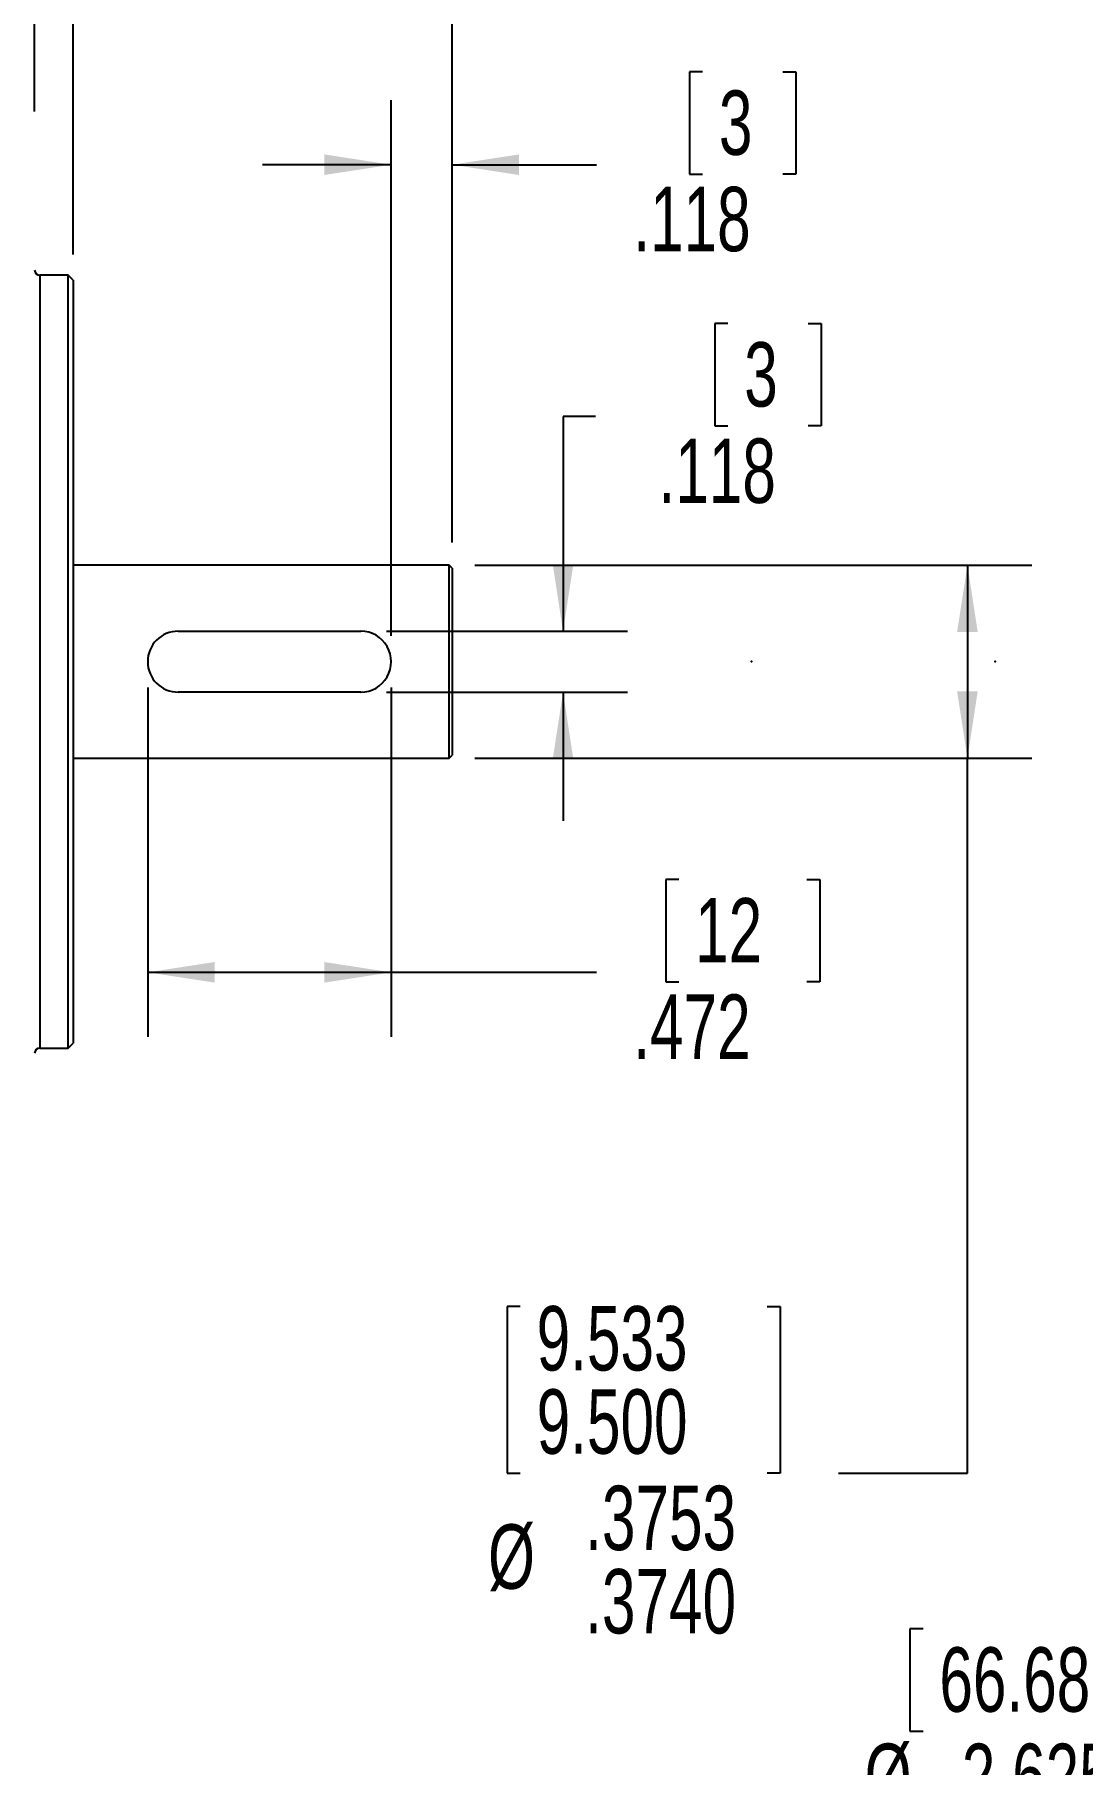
# Model space of a CAD drawing. Extents: x 0.3 to 16.8, y 0.3 to 10.8.
# Drawn here: x 10.246 to 12.279, y 4.969 to 8.326 of the extents above; entities that cross this region are included whole.
import ezdxf
from ezdxf.enums import TextEntityAlignment as Align

# ---------------------------------------------------------------- set-up
doc = ezdxf.new("R2010")
doc.units = 0
doc.header["$PDSIZE"] = -1
doc.layers.get('0').update_dxf_attribs({"linetype": 'CONTINUOUS'})
doc.layers.add('FORMAT', color=7, linetype='CONTINUOUS')
doc.dimstyles.new('SLDDIMSTYLE2', dxfattribs={"dimtxt": 0.125, "dimasz": 0.13, "dimexe": 0, "dimexo": 0.0625, "dimgap": 0.03125, "dimtad": 0, "dimtih": 1, "dimtoh": 1, "dimrnd": 1e-09, "dimzin": 12, "dimsah": 1, "dimcen": 0.09, "dimazin": 3, "dimtfac": 1, "dimtmove": 0, "dimatfit": 3})
doc.dimstyles.new('SLDDIMSTYLE3', dxfattribs={"dimtxt": 0.125, "dimasz": 0.13, "dimexe": 0, "dimexo": 0.0625, "dimgap": 0.03125, "dimtad": 0, "dimtih": 1, "dimtoh": 1, "dimrnd": 1e-09, "dimzin": 12, "dimsah": 1, "dimcen": 0.09, "dimazin": 3, "dimtfac": 1, "dimtofl": 0, "dimtmove": 0, "dimatfit": 3})
doc.dimstyles.new('SLDDIMSTYLE4', dxfattribs={"dimtxt": 0.125, "dimasz": 0.13, "dimexe": 0, "dimexo": 0.0625, "dimgap": 0.03125, "dimtad": 0, "dimtih": 1, "dimtoh": 1, "dimrnd": 1e-09, "dimzin": 12, "dimsah": 1, "dimcen": 0.09, "dimazin": 3, "dimtol": 1, "dimtp": 0.004, "dimtm": 0.004, "dimtfac": 1, "dimtmove": 0, "dimatfit": 3})
doc.dimstyles.new('SLDDIMSTYLE5', dxfattribs={"dimtxt": 0.125, "dimasz": 0.13, "dimexe": 0, "dimexo": 0.0625, "dimgap": 0.03125, "dimtad": 0, "dimtih": 1, "dimtoh": 1, "dimrnd": 1e-09, "dimzin": 4, "dimsah": 1, "dimcen": 0.09, "dimazin": 3, "dimlim": 1, "dimtp": 0.0003, "dimtm": 0.001, "dimtfac": 1, "dimtofl": 0, "dimtmove": 0, "dimatfit": 3})
doc.dimstyles.new('SLDDIMSTYLE6', dxfattribs={"dimtxt": 0.125, "dimasz": 0.13, "dimexe": 0, "dimexo": 0.0625, "dimgap": 0.03125, "dimtad": 0, "dimtih": 1, "dimtoh": 1, "dimrnd": 1e-09, "dimzin": 4, "dimsah": 1, "dimcen": 0.09, "dimazin": 3, "dimtol": 1, "dimtp": 0.03, "dimtm": 0.03, "dimtfac": 1, "dimtofl": 0, "dimtmove": 0, "dimatfit": 3})
doc.dimstyles.new('SLDDIMSTYLE7', dxfattribs={"dimtxt": 0.125, "dimasz": 0.13, "dimexe": 0, "dimexo": 0.0625, "dimgap": 0.03125, "dimtad": 0, "dimtih": 1, "dimtoh": 1, "dimrnd": 1e-09, "dimzin": 12, "dimsah": 1, "dimcen": 0, "dimazin": 3, "dimtfac": 1, "dimtofl": 0, "dimtmove": 0, "dimatfit": 3})

# ---------------------------------------------------------------- blocks, each defined once
blk = doc.blocks.new('_D_3')
at = {"layer": 'FORMAT'}
for p, q in [((11.5419, 8.2539), (11.5165, 8.2539)), ((11.5165, 8.2539), (11.5165, 8.0555)), ((11.6977, 8.2539), (11.7231, 8.2539)), ((11.7231, 8.2539), (11.7231, 8.0555)), ((10.9376, 7.1595), (10.9376, 8.1989)), ((11.0557, 7.341), (11.0557, 8.1989)), ((10.9376, 8.0739), (10.6876, 8.0739)), ((11.0557, 8.0739), (11.3358, 8.0739)), ((11.5165, 8.0555), (11.5419, 8.0555)), ((11.7231, 8.0555), (11.6977, 8.0555))]:
    blk.add_line(p, q, dxfattribs=at)
for points in [[(10.9376, 8.0739), (10.8076, 8.0939), (10.8076, 8.0539)], [(11.0557, 8.0739), (11.1857, 8.0539), (11.1857, 8.0939)]]:
    blk.add_solid(points, dxfattribs=at)
at = {"layer": 'FORMAT', "width": 0.7}
for s, p in [('3', (11.5736, 8.0555, 0.0039)), ('.118', (11.4074, 7.8685, 0.0039))]:
    blk.add_text(s, height=0.125, dxfattribs=at).set_placement(p, align=Align.BOTTOM_LEFT)
blk = doc.blocks.new('_D_4')
at = {"layer": 'FORMAT'}
for p, q in [((10.4652, 7.0595), (10.4652, 6.3816)), ((10.9376, 7.0595), (10.9376, 6.3816)), ((11.4957, 6.6866), (11.4703, 6.6866)), ((11.4703, 6.6866), (11.4703, 6.4882)), ((11.7439, 6.6866), (11.7693, 6.6866)), ((11.7693, 6.6866), (11.7693, 6.4882)), ((10.4652, 6.5066), (10.9376, 6.5066)), ((10.9376, 6.5066), (11.3358, 6.5066)), ((11.4703, 6.4882), (11.4957, 6.4882)), ((11.7693, 6.4882), (11.7439, 6.4882))]:
    blk.add_line(p, q, dxfattribs=at)
for points in [[(10.4652, 6.5066), (10.5952, 6.4866), (10.5952, 6.5266)], [(10.9376, 6.5066), (10.8076, 6.5266), (10.8076, 6.4866)]]:
    blk.add_solid(points, dxfattribs=at)
at = {"layer": 'FORMAT', "width": 0.7}
for s, p in [('12', (11.5274, 6.4882, 0.0039)), ('.472', (11.4074, 6.3011, 0.0039))]:
    blk.add_text(s, height=0.125, dxfattribs=at).set_placement(p, align=Align.BOTTOM_LEFT)
blk = doc.blocks.new('_D_7')
at = {"layer": 'FORMAT'}
for p, q in [((7.0154, 8.2574), (7.0154, 10.3914)), ((10.2456, 8.177), (10.2456, 10.3914)), ((9.4114, 10.3289), (9.3489, 10.2039)), ((9.4427, 10.2664), (9.4114, 10.3289)), ((7.0154, 10.2664), (8.1287, 10.2664)), ((9.3177, 10.2664), (8.8157, 10.2664)), ((9.3489, 10.2039), (9.3177, 10.2664)), ((10.2456, 10.2664), (9.4427, 10.2664))]:
    blk.add_line(p, q, dxfattribs=at)
for points in [[(7.0154, 10.2664), (7.1454, 10.2464), (7.1454, 10.2864)], [(10.2456, 10.2664), (10.1156, 10.2864), (10.1156, 10.2464)]]:
    blk.add_solid(points, dxfattribs=at)
at = {"layer": 'FORMAT', "width": 0.7}
for s, p in [('[L', (8.1541, 10.2683, 0.0039)), ('%%p', (8.2895, 10.2664, 0.0039)), ('2.54]', (8.4086, 10.2683, 0.0039)), ('L', (8.2126, 10.068, 0.0039)), ('%%p', (8.2895, 10.0661, 0.0039)), ('.100', (8.4086, 10.068, 0.0039))]:
    blk.add_text(s, height=0.125, dxfattribs=at).set_placement(p, align=Align.BOTTOM_LEFT)
blk = doc.blocks.new('_D_8')
at = {"layer": 'FORMAT'}
for p, q in [((9.0777, 9.5946), (9.0523, 9.5946)), ((9.0523, 9.5946), (9.0523, 9.3962)), ((9.4644, 9.5946), (9.4898, 9.5946)), ((9.4898, 9.5946), (9.4898, 9.3962)), ((10.2456, 8.177), (10.2456, 9.5396)), ((10.3204, 7.8996), (10.3204, 9.5396)), ((10.2456, 9.4146), (9.9952, 9.4146)), ((10.3204, 9.4146), (10.5704, 9.4146)), ((9.0523, 9.3962), (9.0777, 9.3962)), ((9.4898, 9.3962), (9.4644, 9.3962))]:
    blk.add_line(p, q, dxfattribs=at)
for points in [[(10.2456, 9.4146), (10.1156, 9.4346), (10.1156, 9.3946)], [(10.3204, 9.4146), (10.4504, 9.3946), (10.4504, 9.4346)]]:
    blk.add_solid(points, dxfattribs=at)
at = {"layer": 'FORMAT', "width": 0.7}
for s, p in [('1.90', (9.1094, 9.3962, 0.0039)), ('±0.10', (9.5089, 9.3962, 0.0039)), ('.075', (9.0587, 9.2092, 0.0039)), ('±.004', (9.4835, 9.2092, 0.0039))]:
    blk.add_text(s, height=0.125, dxfattribs=at).set_placement(p, align=Align.BOTTOM_LEFT)
blk = doc.blocks.new('_D_10')
at = {"layer": 'FORMAT'}
for p, q in [((11.0998, 7.297), (12.1808, 7.297)), ((12.0558, 7.297), (12.0558, 6.922)), ((11.0998, 6.922), (12.1808, 6.922)), ((12.0558, 5.5348), (12.0558, 6.922)), ((11.1881, 5.858), (11.1628, 5.858)), ((11.1628, 5.858), (11.1628, 5.5348)), ((11.6672, 5.858), (11.6926, 5.858)), ((11.6926, 5.858), (11.6926, 5.5348)), ((11.1628, 5.5348), (11.1881, 5.5348)), ((11.6926, 5.5348), (11.6672, 5.5348)), ((11.8058, 5.5348), (12.0558, 5.5348))]:
    blk.add_line(p, q, dxfattribs=at)
for points in [[(12.0558, 7.297), (12.0358, 7.167), (12.0758, 7.167)], [(12.0558, 6.922), (12.0758, 7.052), (12.0358, 7.052)]]:
    blk.add_solid(points, dxfattribs=at)
at = {"layer": 'FORMAT', "width": 0.7}
for s, p in [('9.533', (11.2199, 5.6964, 0.0039)), ('9.500', (11.2199, 5.5348, 0.0039)), ('.3753', (11.3141, 5.3478, 0.0039)), ('%%c', (11.1256, 5.2728, 0.0039)), ('.3740', (11.3141, 5.1861, 0.0039))]:
    blk.add_text(s, height=0.125, dxfattribs=at).set_placement(p, align=Align.BOTTOM_LEFT)
blk = doc.blocks.new('_D_11')
at = {"layer": 'FORMAT'}
for p, q in [((11.5909, 7.7655), (11.5655, 7.7655)), ((11.5655, 7.7655), (11.5655, 7.567)), ((11.7468, 7.7655), (11.7722, 7.7655)), ((11.7722, 7.7655), (11.7722, 7.567)), ((11.3342, 7.5854), (11.2711, 7.5854)), ((11.2711, 7.5854), (11.2711, 7.1685)), ((11.5655, 7.567), (11.5909, 7.567)), ((11.7722, 7.567), (11.7468, 7.567)), ((10.9286, 7.1685), (11.3961, 7.1685)), ((10.9286, 7.0504), (11.3961, 7.0504)), ((11.2711, 7.0504), (11.2711, 6.8004))]:
    blk.add_line(p, q, dxfattribs=at)
for points in [[(11.2711, 7.1685), (11.2911, 7.2985), (11.2511, 7.2985)], [(11.2711, 7.0504), (11.2511, 6.9204), (11.2911, 6.9204)]]:
    blk.add_solid(points, dxfattribs=at)
at = {"layer": 'FORMAT', "width": 0.7}
for s, p in [('3', (11.6227, 7.567, 0.0039)), ('.118', (11.4564, 7.38, 0.0039))]:
    blk.add_text(s, height=0.125, dxfattribs=at).set_placement(p, align=Align.BOTTOM_LEFT)
blk = doc.blocks.new('_D_12')
at = {"layer": 'FORMAT'}
for p, q in [((11.1729, 9.974), (11.1475, 9.974)), ((11.1475, 9.974), (11.1475, 9.7756)), ((11.652, 9.974), (11.6773, 9.974)), ((11.6773, 9.974), (11.6773, 9.7756)), ((10.2456, 8.177), (10.2456, 9.919)), ((11.0557, 7.341), (11.0557, 9.919)), ((10.2456, 9.794), (11.0557, 9.794)), ((11.0557, 9.794), (11.0569, 9.794)), ((11.1475, 9.7756), (11.1729, 9.7756)), ((11.6773, 9.7756), (11.652, 9.7756))]:
    blk.add_line(p, q, dxfattribs=at)
for points in [[(10.2456, 9.794), (10.3756, 9.774), (10.3756, 9.814)], [(11.0557, 9.794), (10.9257, 9.814), (10.9257, 9.774)]]:
    blk.add_solid(points, dxfattribs=at)
at = {"layer": 'FORMAT', "width": 0.7}
for s, p in [('20.58', (11.2046, 9.7756, 0.0039)), ('±0.76', (11.6964, 9.7756, 0.0039)), ('.810', (11.2462, 9.5885, 0.0039)), ('±.03', (11.671, 9.5885, 0.0039))]:
    blk.add_text(s, height=0.125, dxfattribs=at).set_placement(p, align=Align.BOTTOM_LEFT)
blk = doc.blocks.new('_D_13')
at = {"layer": 'FORMAT'}
for p, q in [((13.3054, 5.9606), (12.812, 5.0677)), ((11.9696, 5.2327), (11.9442, 5.2327)), ((11.9442, 5.2327), (11.9442, 5.0342)), ((12.4487, 5.2327), (12.4741, 5.2327)), ((12.4741, 5.2327), (12.4741, 5.0342)), ((12.812, 5.0677), (12.562, 5.0677)), ((11.9442, 5.0342), (11.9696, 5.0342)), ((12.4741, 5.0342), (12.4487, 5.0342))]:
    blk.add_line(p, q, dxfattribs=at)
blk.add_solid([(13.3054, 5.9606), (13.225, 5.8565), (13.26, 5.8372)], dxfattribs=at)
at = {"layer": 'FORMAT', "width": 0.7}
for s, p in [('66.68', (12.0014, 5.0342, 0.0039)), ('%%c', (11.8563, 4.8472, 0.0039)), ('2.625', (12.0449, 4.8472, 0.0039))]:
    blk.add_text(s, height=0.125, dxfattribs=at).set_placement(p, align=Align.BOTTOM_LEFT)

msp = doc.modelspace()

# ---------------------------------------------------------------- linework, layer by layer
at = {"color": 7, "linetype": 'CONTINUOUS'}
for p, q in [((10.3106, 7.8595), (10.2555, 7.8595)), ((10.3204, 7.8496), (10.3106, 7.8595)), ((10.3106, 6.3595), (10.3106, 7.8595)), ((10.3204, 7.8496), (10.3204, 6.3693)), ((11.0498, 7.297), (10.3204, 7.297)), ((11.0557, 7.291), (11.0498, 7.297)), ((11.0498, 6.922), (11.0498, 7.297)), ((11.0557, 7.291), (11.0557, 6.9279)), ((10.5242, 7.1685), (10.8786, 7.1685)), ((10.8786, 7.0504), (10.5242, 7.0504)), ((10.3204, 6.922), (11.0498, 6.922)), ((11.0498, 6.922), (11.0557, 6.9279)), ((10.2555, 6.3595), (10.3106, 6.3595)), ((10.3106, 6.3595), (10.3204, 6.3693))]:
    msp.add_line(p, q, dxfattribs=at)
at = {"color": 8, "linetype": 'CONTINUOUS'}
msp.add_line((10.2555, 7.8595), (10.2555, 6.3595), dxfattribs=at)
at = {"color": 7, "linetype": 'CONTINUOUS'}
for centre, radius, start, end in [((10.2555, 7.8693), 0.00984, 180.0003, 269.9997), ((10.5242, 7.1095), 0.0591, 90, 270), ((10.8786, 7.1095), 0.0591, 269.9998, 90.0002), ((10.2555, 6.3496), 0.00984, 89.9999, 179.9996)]:
    msp.add_arc(centre, radius, start, end, dxfattribs=at)
at = {"layer": 'FORMAT'}
for p in [(11.637, 7.1095), (12.1095, 7.1095)]:
    msp.add_point(p, dxfattribs=at)

# ---------------------------------------------------------------- dimensions: what is measured, and where the dimension line sits
dim = msp.add_linear_dim(base=(10.2456, 10.2664), p1=(7.0154, 8.2074), p2=(10.2456, 8.127), text='[L%%p2.54]\\PL%%p.100', dimstyle='SLDDIMSTYLE3', dxfattribs=at)
dim.commit()
dim.dimension.update_dxf_attribs({"geometry": '_D_7', "text_midpoint": (8.4722, 10.2664), "dimtype": 160})
for base, p1, p2, dimstyle, picture, middle in [((11.0557, 9.794), (10.2456, 8.127), (11.0557, 7.291), 'SLDDIMSTYLE6', '_D_12', (11.6198, 9.794)), ((10.3204, 9.4146), (10.2456, 8.127), (10.3204, 7.8496), 'SLDDIMSTYLE4', '_D_8', (9.4785, 9.4146)), ((11.0557, 8.0739), (10.9376, 7.1095), (11.0557, 7.291), 'SLDDIMSTYLE2', '_D_3', (11.6198, 8.0739)), ((10.9376, 6.5066), (10.4652, 7.1095), (10.9376, 7.1095), 'SLDDIMSTYLE3', '_D_4', (11.6198, 6.5066))]:
    dim = msp.add_linear_dim(base=base, p1=p1, p2=p2, dimstyle=dimstyle, dxfattribs=at)
    dim.commit()
    dim.dimension.update_dxf_attribs({"geometry": picture, "text_midpoint": middle, "dimtype": 160})
dim = msp.add_diameter_dim_2p(p1=(14.5748, 8.2583), p2=(13.3054, 5.9606), dimstyle='SLDDIMSTYLE7', dxfattribs=at)
dim.commit()
dim.dimension.update_dxf_attribs({"geometry": '_D_13', "text_midpoint": (12.2092, 5.0526), "dimtype": 163})
dim = msp.add_linear_dim(base=(11.2711, 7.0504), p1=(10.8786, 7.1685), p2=(10.8786, 7.0504), angle=90, dimstyle='SLDDIMSTYLE2', dxfattribs=at)
dim.commit()
dim.dimension.update_dxf_attribs({"geometry": '_D_11', "text_midpoint": (11.2711, 7.5854), "dimtype": 160})
dim = msp.add_linear_dim(base=(12.0558394206, 6.9219519783), p1=(11.0498317969, 7.2969519783), p2=(11.0498317969, 6.9219519783), angle=90, text='%%c<>', dimstyle='SLDDIMSTYLE5', dxfattribs=at)
dim.commit()
dim.dimension.update_dxf_attribs({"geometry": '_D_10', "text_midpoint": (12.0558394206, 5.5347860368), "dimtype": 160})

doc.saveas('drawing.dxf')
